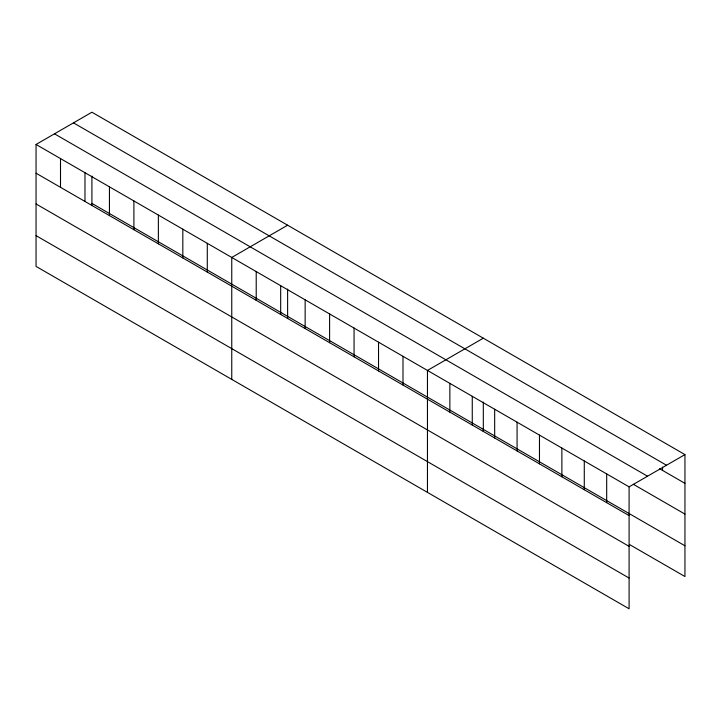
<?xml version="1.0" encoding="UTF-8"?>
<svg xmlns="http://www.w3.org/2000/svg" width="721" height="721" viewBox="0 0 721 721"><rect width="100%" height="100%" fill="white"/><g stroke="black" fill="none" stroke-linecap="round" stroke-linejoin="round"><path stroke-width="1.08" d="M629.091 546.347L629.091 486.855L36.05 144.461L36.05 266.4L629.091 608.785L629.091 546.347L36.05 203.962M629.424 544.481L684.95 576.539L684.95 454.6L91.909 112.215L36.05 144.461M287.616 225.204L231.756 257.451L231.756 379.39M483.313 338.185L427.454 370.441L427.454 492.371M629.091 486.855L684.95 454.6M73.479 122.858L666.519 465.243M659.625 468.722L684.95 483.34M54.481 133.818L647.521 476.211M633.326 484.287L684.95 514.091M91.909 203.394L684.95 545.779M36.05 173.202L629.091 515.596M36.05 235.641L629.091 578.035M662.545 467.091L662.545 470.407M606.685 473.913L606.685 502.654M584.28 460.98L584.28 489.721M561.875 448.047L561.875 476.788M539.47 435.114L539.47 463.855M517.074 422.182L517.074 450.922M494.669 409.24L494.669 437.98M483.313 402.057L483.313 431.564M472.264 396.307L472.264 425.048M449.859 383.374L449.859 412.115M402.994 356.318L402.994 385.059M378.534 342.196L378.534 370.936M354.065 328.073L354.065 356.814M329.605 313.95L329.605 342.682M305.145 299.819L305.145 328.56M287.616 289.067L287.616 318.583M280.676 285.696L280.676 314.437M256.216 271.574L256.216 300.315M207.287 243.328L207.287 272.069M182.828 229.206L182.828 257.947M158.368 215.083L158.368 243.824M133.899 200.961L133.899 229.702M109.439 186.838L109.439 215.579M91.909 176.077L91.909 205.593M84.979 172.707L84.979 201.447M60.51 158.584L60.51 187.325"/></g></svg>
